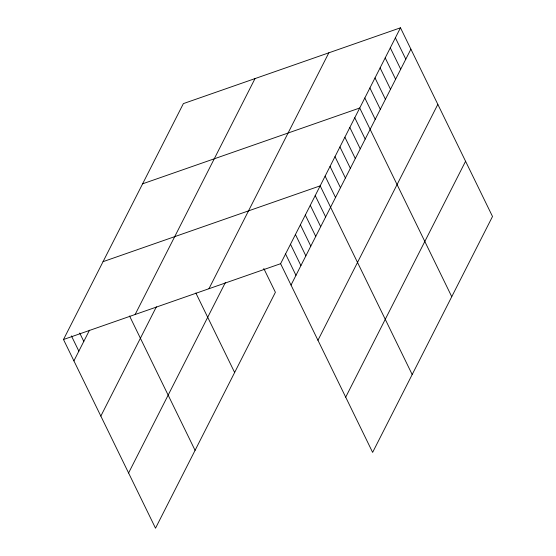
<?xml version="1.0" encoding="UTF-8"?>
<svg xmlns="http://www.w3.org/2000/svg" width="556" height="556" viewBox="0 0 556 556"><rect width="100%" height="100%" fill="white"/><g stroke="black" fill="none" stroke-linecap="round" stroke-linejoin="round"><path stroke-width="0.83" d="M263.794 268.52L275.394 292.296L155.52 528.2L63.495 339.514L183.369 103.611L400.48 27.8L492.505 216.486L372.631 452.389L280.606 263.704L400.48 27.8M73.913 360.872L89.502 330.181M135.143 314.501L255.016 78.591M100.844 416.09L156.375 306.801M208.959 288.724L328.832 52.82M128.589 472.982L225.34 282.58M291.024 285.061L410.898 49.157M317.956 340.279L437.829 104.375M345.7 397.172L465.574 161.268M142.607 183.821L359.725 108.01L451.75 296.689M103.055 261.667L320.166 185.857L412.191 374.542M63.495 339.514L280.606 263.704M395.385 37.829L405.804 59.186M390.291 47.851L400.709 69.208M385.197 57.88L395.615 79.237M380.102 67.901L390.52 89.259M375.008 77.93L385.426 99.288M369.914 87.959L380.325 109.31M364.819 97.981L375.23 119.338M354.777 117.74L365.195 139.097M349.835 127.47L360.246 148.827M344.887 137.2L355.305 158.557M339.945 146.93L350.363 168.287M334.997 156.667L345.415 178.024M330.055 166.397L340.474 187.754M325.107 176.127L335.525 197.484M315.217 195.587L325.635 216.944M310.276 205.317L320.694 226.674M305.334 215.054L315.745 236.411M300.386 224.784L310.804 246.141M295.445 234.514L305.856 255.871M290.496 244.244L300.914 265.601M285.555 253.974L295.966 275.331M195.865 293.012L234.639 372.499M129.555 316.003L195.08 450.353M79.71 333.023L83.796 341.412M71.411 335.887L78.855 351.142"/></g></svg>
